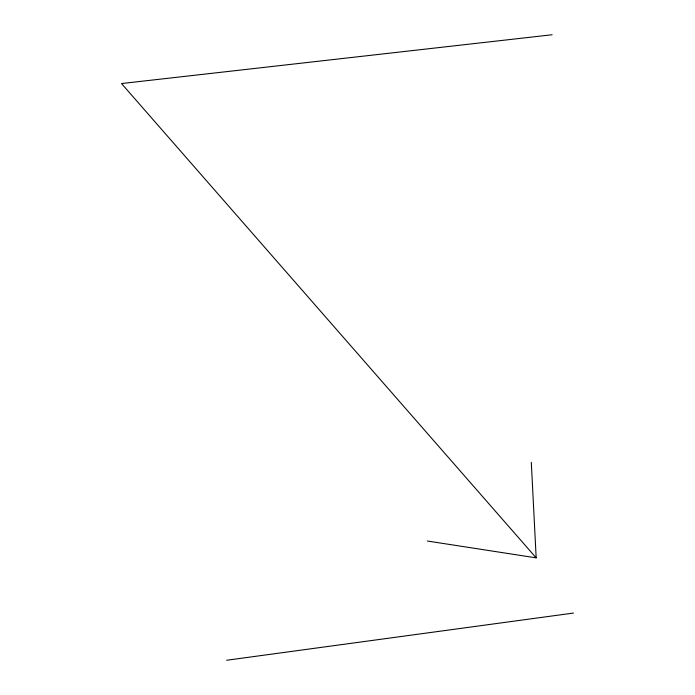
<?xml version="1.0" encoding="UTF-8"?>
<svg xmlns="http://www.w3.org/2000/svg" width="695" height="695" viewBox="0 0 695 695"><rect width="100%" height="100%" fill="white"/><g stroke="black" fill="none" stroke-linecap="round" stroke-linejoin="round"><path stroke-width="1.04" d="M226.666 660.25L573.488 613.059M552.151 34.75L121.512 83.548L536.175 557.859L427.356 541.023M531.301 462.357L536.175 557.859"/></g></svg>
